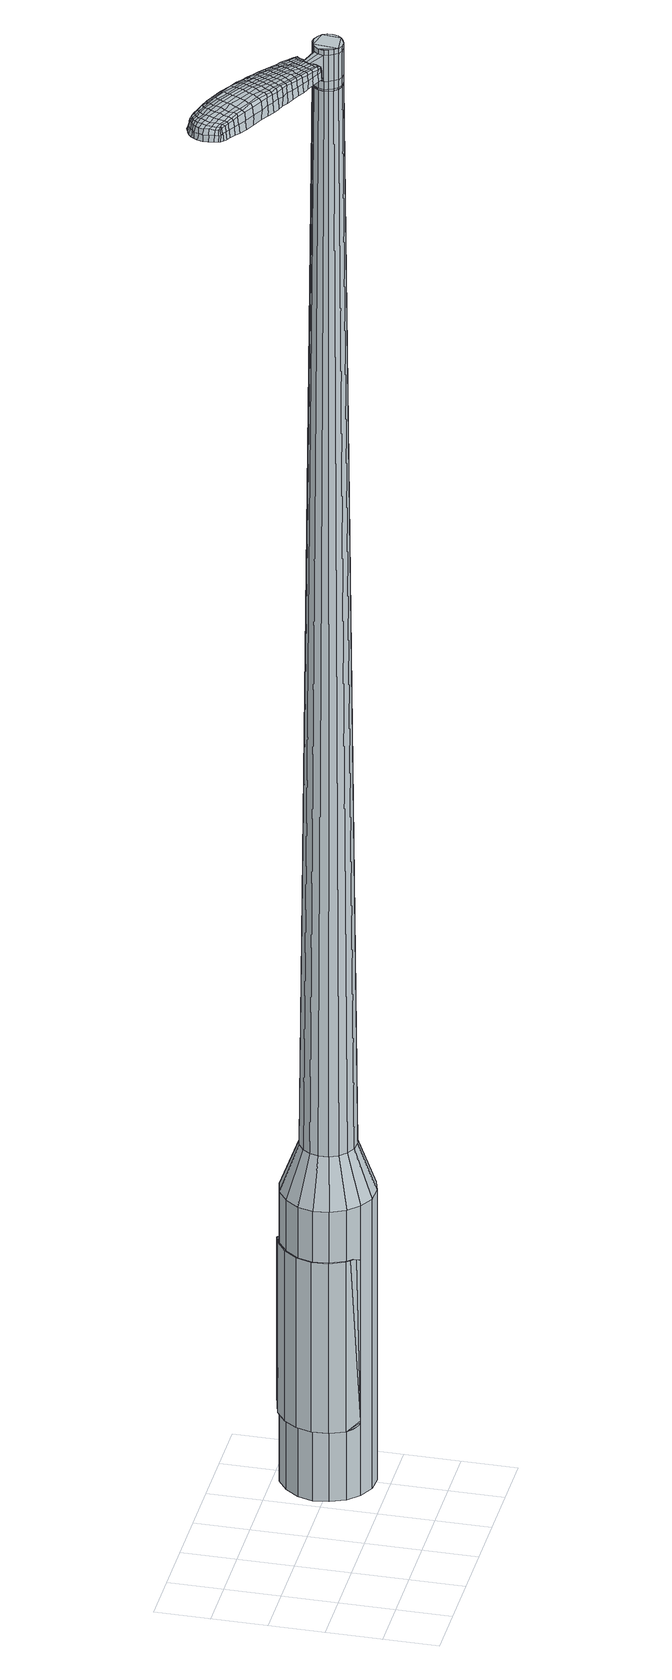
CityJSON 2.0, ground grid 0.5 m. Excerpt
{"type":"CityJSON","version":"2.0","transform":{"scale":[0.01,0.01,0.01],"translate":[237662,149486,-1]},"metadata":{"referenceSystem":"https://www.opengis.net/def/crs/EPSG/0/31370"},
"CityObjects":{
"object1":{"type":"GenericCityObject","attributes":{"cluster":1009,"mean_distance_to_centroid":0.176,"new_centroid_x":237664.04,"new_centroid_y":149487.06,"mean_distance_to_camera":7.62,"H1":16.17,"H2":15.22,"Z_final":110.76,"cluster2":-1,"proj_x":237665.18,"proj_y":149484.66,"id_line":95476,"bearing_l":64.5,"distance":2.66,"orientation":"left","G_obj":154.5},"geometry":[{"type":"MultiSurface","lod":"2","boundaries":[[[0,1,2,3]],[[1,4,5,2]],[[4,6,7,5]],[[6,8,9,7]],[[8,10,11,9]],[[10,12,13,11]],[[12,14,15,13]],[[14,16,17,15]],[[16,18,19,17]],[[18,20,21,19]],[[20,22,23,21]],[[22,24,25,23]],[[24,26,27,25]],[[26,28,29,27]],[[28,30,31,29]],[[30,32,33,31]],[[32,34,35,33]],[[34,0,3,35]],[[36,37,38,39]],[[38,40,41,42]],[[41,43,42]],[[42,44,45,46]],[[45,47,46]],[[46,48,49,50]],[[49,51,50]],[[42,46,50,38]],[[50,52,39,38]],[[53,36,39]],[[2,5,7,35]],[[7,9,11,15]],[[11,13,15]],[[15,17,19,23]],[[19,21,23]],[[23,25,27,31]],[[27,29,31]],[[15,23,31,7]],[[31,33,35,7]],[[3,2,35]],[[1,0,54,55]],[[0,34,56,54]],[[34,32,57,56]],[[32,30,58,57]],[[30,28,59,58]],[[28,26,60,59]],[[26,24,61,60]],[[24,22,62,61]],[[22,20,63,62]],[[20,18,64,63]],[[18,16,65,64]],[[16,14,66,65]],[[14,12,67,66]],[[12,10,68,67]],[[10,8,69,68]],[[8,6,70,69]],[[6,4,71,70]],[[4,1,55,71]],[[55,54,72,73]],[[54,56,74,72]],[[56,57,75,74]],[[57,58,76,75]],[[58,59,77,76]],[[59,60,78,77]],[[60,61,79,78]],[[61,62,80,79]],[[62,63,81,80]],[[63,64,82,81]],[[64,65,83,82]],[[65,66,84,83]],[[66,67,85,84]],[[67,68,86,85]],[[68,69,87,86]],[[69,70,88,87]],[[70,71,89,88]],[[71,55,73,89]],[[90,91,92,93]],[[94,95,91,90]],[[75,96,95,94]],[[76,97,96,75]],[[98,99,97,76]],[[100,101,99,98]],[[79,102,101,100]],[[80,103,102,79]],[[81,104,103,80]],[[105,106,104,81]],[[107,108,106,105]],[[109,110,108,107]],[[111,112,110,109]],[[86,113,112,111]],[[87,114,113,86]],[[115,116,114,87]],[[89,117,116,115]],[[93,92,117,89]],[[118,119,120,121]],[[122,118,121,123]],[[124,122,123,125]],[[126,124,125,127]],[[128,126,127,129]],[[130,128,129,131]],[[132,130,131,133]],[[134,132,133,135]],[[136,134,135,137]],[[138,136,137,139]],[[140,138,139,141]],[[142,140,141,143]],[[144,142,143,145]],[[146,144,145,147]],[[148,146,147,149]],[[150,148,149,151]],[[73,72,90,93]],[[72,74,94,90]],[[74,75,94]],[[77,98,76]],[[77,78,100,98]],[[78,79,100]],[[82,105,81]],[[82,83,107,105]],[[83,84,109,107]],[[84,85,111,109]],[[85,86,111]],[[88,115,87]],[[88,89,115]],[[73,93,89]],[[152,153,92,91]],[[153,117,92]],[[154,116,117]],[[154,114,116]],[[155,112,113]],[[155,156,110,112]],[[156,157,108,110]],[[157,158,106,108]],[[158,104,106]],[[159,101,102]],[[159,160,99,101]],[[160,97,99]],[[161,95,96]],[[161,152,91,95]],[[39,52,150,162]],[[153,152,163,151]],[[53,39,162,119]],[[152,161,120,163]],[[36,53,119,118]],[[161,96,121,120]],[[37,36,118,122]],[[96,97,123,121]],[[38,37,122,124]],[[97,160,125,123]],[[40,38,124,126]],[[160,159,127,125]],[[41,40,126,128]],[[159,102,129,127]],[[43,41,128,130]],[[102,103,131,129]],[[42,43,130,132]],[[103,104,133,131]],[[44,42,132,134]],[[104,158,135,133]],[[45,44,134,136]],[[158,157,137,135]],[[47,45,136,138]],[[157,156,139,137]],[[46,47,138,140]],[[156,155,141,139]],[[48,46,140,142]],[[155,113,143,141]],[[49,48,142,144]],[[113,114,145,143]],[[51,49,144,146]],[[114,154,147,145]],[[50,51,146,148]],[[154,117,149,147]],[[52,50,148,150]],[[117,153,151,149]],[[150,151,164,165]],[[151,163,166,164]],[[163,120,167,166]],[[120,119,168,167]],[[119,162,169,168]],[[162,150,165,169]],[[170,171,172,173]],[[174,170,173,175]],[[170,174,176,177]],[[171,170,177,178]],[[179,180,181,182]],[[183,179,182,184]],[[179,183,185,186]],[[180,179,186,187]],[[188,189,190,191]],[[192,188,191,193]],[[188,192,194,195]],[[189,188,195,196]],[[197,198,199,200]],[[201,197,200,202]],[[197,201,203,204]],[[198,197,204,205]],[[206,207,208,209]],[[210,206,209,211]],[[206,210,212,213]],[[207,206,213,214]],[[215,216,217,218]],[[219,215,218,220]],[[215,219,221,222]],[[216,215,222,223]],[[224,225,226,227]],[[216,224,227,217]],[[224,216,223,228]],[[225,224,228,229]],[[230,231,232,233]],[[225,230,233,226]],[[230,225,229,234]],[[231,230,234,235]],[[236,174,175,237]],[[231,236,237,232]],[[236,231,235,238]],[[174,236,238,176]],[[239,240,241,242]],[[243,239,242,244]],[[239,243,245,246]],[[240,239,246,247]],[[248,249,250,251]],[[240,248,251,241]],[[248,240,247,252]],[[249,248,252,253]],[[254,255,256,257]],[[249,254,257,250]],[[254,249,253,258]],[[255,254,258,259]],[[260,261,262,263]],[[255,260,263,256]],[[260,255,259,264]],[[261,260,264,265]],[[266,171,178,267]],[[261,266,267,262]],[[266,261,265,268]],[[171,266,268,172]],[[269,270,271,272]],[[273,269,272,274]],[[269,273,275,276]],[[270,269,276,277]],[[278,279,280,281]],[[270,278,281,271]],[[278,270,277,282]],[[279,278,282,283]],[[284,285,286,287]],[[279,284,287,280]],[[284,279,283,288]],[[285,284,288,289]],[[290,183,184,291]],[[285,290,291,286]],[[290,285,289,292]],[[183,290,292,185]],[[293,294,295,296]],[[297,293,296,298]],[[293,297,299,300]],[[294,293,300,301]],[[302,303,304,305]],[[294,302,305,295]],[[302,294,301,306]],[[303,302,306,307]],[[308,309,310,311]],[[303,308,311,304]],[[308,303,307,312]],[[309,308,312,313]],[[314,315,316,317]],[[309,314,317,310]],[[314,309,313,318]],[[315,314,318,319]],[[320,180,187,321]],[[315,320,321,316]],[[320,315,319,322]],[[180,320,322,181]],[[323,209,208,324]],[[325,323,324,326]],[[323,325,327,328]],[[209,323,328,211]],[[329,325,326,330]],[[331,329,330,332]],[[329,331,333,334]],[[325,329,334,327]],[[335,331,332,336]],[[337,335,336,338]],[[335,337,339,340]],[[331,335,340,333]],[[341,337,338,342]],[[343,341,342,344]],[[341,343,345,346]],[[337,341,346,339]],[[347,343,344,348]],[[198,347,348,199]],[[347,198,205,349]],[[343,347,349,345]],[[350,351,196,195]],[[352,350,195,194]],[[350,352,353,354]],[[351,350,354,355]],[[356,357,355,354]],[[358,356,354,353]],[[356,358,359,360]],[[357,356,360,361]],[[362,363,361,360]],[[364,362,360,359]],[[362,364,365,366]],[[363,362,366,367]],[[368,369,367,366]],[[370,368,366,365]],[[368,370,203,201]],[[369,368,201,202]],[[371,372,373,374]],[[273,371,374,275]],[[371,273,274,375]],[[372,371,375,376]],[[377,192,193,378]],[[372,377,378,373]],[[377,372,376,379]],[[192,377,379,194]],[[380,381,382,383]],[[219,380,383,221]],[[380,219,220,384]],[[381,380,384,385]],[[386,387,388,389]],[[381,386,389,382]],[[386,381,385,390]],[[387,386,390,391]],[[392,189,196,393]],[[387,392,393,388]],[[392,387,391,394]],[[189,392,394,190]],[[395,396,397,398]],[[177,395,398,178]],[[395,177,176,399]],[[396,395,399,400]],[[401,402,403,404]],[[396,401,404,397]],[[401,396,400,405]],[[402,401,405,406]],[[407,200,199,408]],[[402,407,408,403]],[[407,402,406,409]],[[200,407,409,202]],[[410,411,412,413]],[[182,410,413,184]],[[410,182,181,414]],[[411,410,414,415]],[[416,204,203,417]],[[411,416,417,412]],[[416,411,415,418]],[[204,416,418,205]],[[419,420,421,422]],[[297,419,422,299]],[[419,297,298,423]],[[420,419,423,424]],[[425,210,211,426]],[[420,425,426,421]],[[425,420,424,427]],[[210,425,427,212]],[[428,429,430,431]],[[243,428,431,245]],[[428,243,244,432]],[[429,428,432,433]],[[434,435,436,437]],[[429,434,437,430]],[[434,429,433,438]],[[435,434,438,439]],[[440,207,214,441]],[[435,440,441,436]],[[440,435,439,442]],[[207,440,442,208]],[[443,444,433,432]],[[242,443,432,244]],[[443,242,241,445]],[[444,443,445,446]],[[447,448,439,438]],[[444,447,438,433]],[[447,444,446,449]],[[448,447,449,450]],[[451,324,208,442]],[[448,451,442,439]],[[451,448,450,452]],[[324,451,452,326]],[[453,454,455,456]],[[300,453,456,301]],[[453,300,299,422]],[[454,453,422,421]],[[457,328,327,458]],[[454,457,458,455]],[[457,454,421,426]],[[328,457,426,211]],[[459,460,446,445]],[[251,459,445,241]],[[459,251,250,461]],[[460,459,461,462]],[[463,464,450,449]],[[460,463,449,446]],[[463,460,462,465]],[[464,463,465,466]],[[467,330,326,452]],[[464,467,452,450]],[[467,464,466,468]],[[330,467,468,332]],[[469,470,471,472]],[[306,469,472,307]],[[469,306,301,456]],[[470,469,456,455]],[[473,334,333,474]],[[470,473,474,471]],[[473,470,455,458]],[[334,473,458,327]],[[475,476,462,461]],[[257,475,461,250]],[[475,257,256,477]],[[476,475,477,478]],[[479,480,466,465]],[[476,479,465,462]],[[479,476,478,481]],[[480,479,481,482]],[[483,336,332,468]],[[480,483,468,466]],[[483,480,482,484]],[[336,483,484,338]],[[485,486,487,488]],[[312,485,488,313]],[[485,312,307,472]],[[486,485,472,471]],[[489,340,339,490]],[[486,489,490,487]],[[489,486,471,474]],[[340,489,474,333]],[[491,492,478,477]],[[263,491,477,256]],[[491,263,262,493]],[[492,491,493,494]],[[495,496,482,481]],[[492,495,481,478]],[[495,492,494,497]],[[496,495,497,498]],[[499,342,338,484]],[[496,499,484,482]],[[499,496,498,500]],[[342,499,500,344]],[[501,502,503,504]],[[318,501,504,319]],[[501,318,313,488]],[[502,501,488,487]],[[505,346,345,506]],[[502,505,506,503]],[[505,502,487,490]],[[346,505,490,339]],[[507,508,494,493]],[[267,507,493,262]],[[507,267,178,398]],[[508,507,398,397]],[[509,510,498,497]],[[508,509,497,494]],[[509,508,397,404]],[[510,509,404,403]],[[511,348,344,500]],[[510,511,500,498]],[[511,510,403,408]],[[348,511,408,199]],[[512,513,415,414]],[[322,512,414,181]],[[512,322,319,504]],[[513,512,504,503]],[[514,349,205,418]],[[513,514,418,415]],[[514,513,503,506]],[[349,514,506,345]],[[515,516,376,375]],[[272,515,375,274]],[[515,272,271,517]],[[516,515,517,518]],[[519,352,194,379]],[[516,519,379,376]],[[519,516,518,520]],[[352,519,520,353]],[[521,522,523,524]],[[222,521,524,223]],[[521,222,221,383]],[[522,521,383,382]],[[525,526,527,528]],[[522,525,528,523]],[[525,522,382,389]],[[526,525,389,388]],[[529,351,355,530]],[[526,529,530,527]],[[529,526,388,393]],[[351,529,393,196]],[[531,532,518,517]],[[281,531,517,271]],[[531,281,280,533]],[[532,531,533,534]],[[535,358,353,520]],[[532,535,520,518]],[[535,532,534,536]],[[358,535,536,359]],[[537,538,539,540]],[[228,537,540,229]],[[537,228,223,524]],[[538,537,524,523]],[[541,542,543,544]],[[538,541,544,539]],[[541,538,523,528]],[[542,541,528,527]],[[545,357,361,546]],[[542,545,546,543]],[[545,542,527,530]],[[357,545,530,355]],[[547,548,534,533]],[[287,547,533,280]],[[547,287,286,549]],[[548,547,549,550]],[[551,364,359,536]],[[548,551,536,534]],[[551,548,550,552]],[[364,551,552,365]],[[553,554,555,556]],[[234,553,556,235]],[[553,234,229,540]],[[554,553,540,539]],[[557,558,559,560]],[[554,557,560,555]],[[557,554,539,544]],[[558,557,544,543]],[[561,363,367,562]],[[558,561,562,559]],[[561,558,543,546]],[[363,561,546,361]],[[563,564,550,549]],[[291,563,549,286]],[[563,291,184,413]],[[564,563,413,412]],[[565,370,365,552]],[[564,565,552,550]],[[565,564,412,417]],[[370,565,417,203]],[[566,567,400,399]],[[238,566,399,176]],[[566,238,235,556]],[[567,566,556,555]],[[568,569,406,405]],[[567,568,405,400]],[[568,567,555,560]],[[569,568,560,559]],[[570,369,202,409]],[[569,570,409,406]],[[570,569,559,562]],[[369,570,562,367]],[[571,572,573,574]],[[574,573,575,576]],[[577,575,573,578]],[[578,573,572,579]],[[580,581,582,583]],[[583,582,584,585]],[[586,584,582,587]],[[587,582,581,588]],[[589,590,591,592]],[[592,591,593,594]],[[595,593,591,596]],[[596,591,590,597]],[[598,599,600,601]],[[601,600,602,603]],[[604,602,600,605]],[[605,600,599,606]],[[607,608,609,610]],[[610,609,611,612]],[[613,611,609,614]],[[614,609,608,615]],[[616,617,618,619]],[[619,618,620,621]],[[622,620,618,623]],[[623,618,617,624]],[[625,626,627,628]],[[628,627,617,616]],[[624,617,627,629]],[[629,627,626,630]],[[631,632,633,634]],[[634,633,626,625]],[[630,626,633,635]],[[635,633,632,636]],[[576,575,637,638]],[[638,637,632,631]],[[636,632,637,639]],[[639,637,575,577]],[[640,641,642,643]],[[643,642,644,645]],[[646,644,642,647]],[[647,642,641,648]],[[649,650,651,652]],[[652,651,641,640]],[[648,641,651,653]],[[653,651,650,654]],[[655,656,657,658]],[[658,657,650,649]],[[654,650,657,659]],[[659,657,656,660]],[[661,662,663,664]],[[664,663,656,655]],[[660,656,663,665]],[[665,663,662,666]],[[579,572,667,668]],[[668,667,662,661]],[[666,662,667,669]],[[669,667,572,571]],[[670,671,672,673]],[[673,672,674,675]],[[676,674,672,677]],[[677,672,671,678]],[[679,680,681,682]],[[682,681,671,670]],[[678,671,681,683]],[[683,681,680,684]],[[685,686,687,688]],[[688,687,680,679]],[[684,680,687,689]],[[689,687,686,690]],[[585,584,691,692]],[[692,691,686,685]],[[690,686,691,693]],[[693,691,584,586]],[[694,695,696,697]],[[697,696,698,699]],[[700,698,696,701]],[[701,696,695,702]],[[703,704,705,706]],[[706,705,695,694]],[[702,695,705,707]],[[707,705,704,708]],[[709,710,711,712]],[[712,711,704,703]],[[708,704,711,713]],[[713,711,710,714]],[[715,716,717,718]],[[718,717,710,709]],[[714,710,717,719]],[[719,717,716,720]],[[588,581,721,722]],[[722,721,716,715]],[[720,716,721,723]],[[723,721,581,580]],[[607,610,724,725]],[[725,724,726,727]],[[728,726,724,729]],[[729,724,610,612]],[[727,726,730,731]],[[731,730,732,733]],[[734,732,730,735]],[[735,730,726,728]],[[733,732,736,737]],[[737,736,738,739]],[[740,738,736,741]],[[741,736,732,734]],[[739,738,742,743]],[[743,742,744,745]],[[746,744,742,747]],[[747,742,738,740]],[[745,744,748,749]],[[749,748,599,598]],[[606,599,748,750]],[[750,748,744,746]],[[597,751,752,596]],[[596,752,753,595]],[[754,753,752,755]],[[755,752,751,756]],[[756,757,758,755]],[[755,758,759,754]],[[760,759,758,761]],[[761,758,757,762]],[[762,763,764,761]],[[761,764,765,760]],[[766,765,764,767]],[[767,764,763,768]],[[768,769,770,767]],[[767,770,771,766]],[[604,771,770,602]],[[602,770,769,603]],[[772,773,774,775]],[[775,774,674,676]],[[675,674,774,776]],[[776,774,773,777]],[[594,593,778,779]],[[779,778,773,772]],[[777,773,778,780]],[[780,778,593,595]],[[781,782,783,784]],[[784,783,620,622]],[[621,620,783,785]],[[785,783,782,786]],[[787,788,789,790]],[[790,789,782,781]],[[786,782,789,791]],[[791,789,788,792]],[[597,590,793,794]],[[794,793,788,787]],[[792,788,793,795]],[[795,793,590,589]],[[796,797,798,799]],[[799,798,578,579]],[[577,578,798,800]],[[800,798,797,801]],[[802,803,804,805]],[[805,804,797,796]],[[801,797,804,806]],[[806,804,803,807]],[[598,601,808,809]],[[809,808,803,802]],[[807,803,808,810]],[[810,808,601,603]],[[811,812,813,814]],[[814,813,583,585]],[[580,583,813,815]],[[815,813,812,816]],[[604,605,817,818]],[[818,817,812,811]],[[816,812,817,819]],[[819,817,605,606]],[[820,821,822,823]],[[823,822,698,700]],[[699,698,822,824]],[[824,822,821,825]],[[612,611,826,827]],[[827,826,821,820]],[[825,821,826,828]],[[828,826,611,613]],[[829,830,831]],[[831,830,644,646]],[[645,644,830,832]],[[832,830,829,833]],[[834,835,836,837]],[[837,836,829,831]],[[833,829,836,838]],[[838,836,835,839]],[[615,608,840,841]],[[841,840,835,834]],[[839,835,840,842]],[[842,840,608,607]],[[833,843,844,832]],[[832,844,643,645]],[[640,643,844,845]],[[844,843,845]],[[839,846,847,838]],[[838,847,843,833]],[[845,843,847,848]],[[848,847,846,849]],[[607,725,850,842]],[[842,850,846,839]],[[849,846,850,851]],[[851,850,725,727]],[[852,853,854,855]],[[855,854,701,702]],[[700,701,854,823]],[[823,854,853,820]],[[728,729,856,857]],[[857,856,853,852]],[[820,853,856,827]],[[827,856,729,612]],[[858,859,845]],[[845,859,652,640]],[[649,652,859,860]],[[859,858,860]],[[849,861,862,848]],[[848,862,858,845]],[[860,858,862,863]],[[863,862,861,864]],[[727,731,865,851]],[[851,865,861,849]],[[864,861,865,866]],[[866,865,731,733]],[[867,868,869]],[[869,868,707,708]],[[702,707,868,855]],[[855,868,852]],[[734,735,870,871]],[[871,870,868,867]],[[852,868,870,857]],[[857,870,735,728]],[[872,873,860]],[[860,873,658,649]],[[655,658,873,874]],[[874,873,872,875]],[[864,876,877,863]],[[863,877,872,860]],[[875,872,877,878]],[[878,877,876,879]],[[733,737,880,866]],[[866,880,876,864]],[[879,876,880,881]],[[881,880,737,739]],[[882,883,884,885]],[[885,884,713,714]],[[708,713,884,869]],[[869,884,883,867]],[[740,741,886,887]],[[887,886,883,882]],[[867,883,886,871]],[[871,886,741,734]],[[875,888,889,874]],[[874,889,664,655]],[[661,664,889,890]],[[890,889,888,891]],[[879,892,893,878]],[[878,893,888,875]],[[891,888,893,894]],[[894,893,892,895]],[[739,743,896,881]],[[881,896,892,879]],[[895,892,896,897]],[[897,896,743,745]],[[898,899,900,901]],[[901,900,719,720]],[[714,719,900,885]],[[885,900,899,882]],[[746,747,902,903]],[[903,902,899,898]],[[882,899,902,887]],[[887,902,747,740]],[[891,904,905,890]],[[890,905,668,661]],[[579,668,905,799]],[[799,905,904,796]],[[895,906,907,894]],[[894,907,904,891]],[[796,904,907,805]],[[805,907,906,802]],[[745,749,908,897]],[[897,908,906,895]],[[802,906,908,809]],[[809,908,749,598]],[[816,909,910,815]],[[815,910,723,580]],[[720,723,910,901]],[[901,910,909,898]],[[606,750,911,819]],[[819,911,909,816]],[[898,909,911,903]],[[903,911,750,746]],[[777,912,913,776]],[[776,913,673,675]],[[670,673,913,914]],[[914,913,912,915]],[[595,753,916,780]],[[780,916,912,777]],[[915,912,916,917]],[[917,916,753,754]],[[918,919,920,921]],[[921,920,623,624]],[[622,623,920,784]],[[784,920,919,781]],[[922,923,924,925]],[[925,924,919,918]],[[781,919,924,790]],[[790,924,923,787]],[[756,751,926,927]],[[927,926,923,922]],[[787,923,926,794]],[[794,926,751,597]],[[915,928,929,914]],[[914,929,682,670]],[[679,682,929,930]],[[930,929,928,931]],[[754,759,932,917]],[[917,932,928,915]],[[931,928,932,933]],[[933,932,759,760]],[[934,935,936,937]],[[937,936,629,630]],[[624,629,936,921]],[[921,936,935,918]],[[938,939,940,941]],[[941,940,935,934]],[[918,935,940,925]],[[925,940,939,922]],[[762,757,942,943]],[[943,942,939,938]],[[922,939,942,927]],[[927,942,757,756]],[[931,944,945,930]],[[930,945,688,679]],[[685,688,945,946]],[[946,945,944,947]],[[760,765,948,933]],[[933,948,944,931]],[[947,944,948,949]],[[949,948,765,766]],[[950,951,952,953]],[[953,952,635,636]],[[630,635,952,937]],[[937,952,951,934]],[[954,955,956,957]],[[957,956,951,950]],[[934,951,956,941]],[[941,956,955,938]],[[768,763,958,959]],[[959,958,955,954]],[[938,955,958,943]],[[943,958,763,762]],[[947,960,961,946]],[[946,961,692,685]],[[585,692,961,814]],[[814,961,960,811]],[[766,771,962,949]],[[949,962,960,947]],[[811,960,962,818]],[[818,962,771,604]],[[801,963,964,800]],[[800,964,639,577]],[[636,639,964,953]],[[953,964,963,950]],[[807,965,966,806]],[[806,966,963,801]],[[950,963,966,957]],[[957,966,965,954]],[[603,769,967,810]],[[810,967,965,807]],[[954,965,967,959]],[[959,967,769,768]],[[571,574,173,172]],[[574,576,175,173]],[[586,587,186,185]],[[587,588,187,186]],[[589,592,191,190]],[[592,594,193,191]],[[613,614,213,212]],[[614,615,214,213]],[[616,619,218,217]],[[619,621,220,218]],[[625,628,227,226]],[[628,616,217,227]],[[631,634,233,232]],[[634,625,226,233]],[[576,638,237,175]],[[638,631,232,237]],[[646,647,246,245]],[[647,648,247,246]],[[648,653,252,247]],[[653,654,253,252]],[[654,659,258,253]],[[659,660,259,258]],[[660,665,264,259]],[[665,666,265,264]],[[666,669,268,265]],[[669,571,172,268]],[[676,677,276,275]],[[677,678,277,276]],[[678,683,282,277]],[[683,684,283,282]],[[684,689,288,283]],[[689,690,289,288]],[[690,693,292,289]],[[693,586,185,292]],[[694,697,296,295]],[[697,699,298,296]],[[703,706,305,304]],[[706,694,295,305]],[[709,712,311,310]],[[712,703,304,311]],[[715,718,317,316]],[[718,709,310,317]],[[588,722,321,187]],[[722,715,316,321]],[[772,775,374,373]],[[775,676,275,374]],[[594,779,378,193]],[[779,772,373,378]],[[621,785,384,220]],[[785,786,385,384]],[[786,791,390,385]],[[791,792,391,390]],[[792,795,394,391]],[[795,589,190,394]],[[699,824,423,298]],[[824,825,424,423]],[[825,828,427,424]],[[828,613,212,427]],[[831,431,430]],[[831,646,245,431]],[[834,837,437,436]],[[837,831,430,437]],[[615,841,441,214]],[[841,834,436,441]],[[968,969,970,971]],[[972,973,971,970]],[[974,975,976,977]],[[978,979,980,981]],[[969,982,983,970]],[[984,972,970,983]],[[985,974,977,986]],[[987,988,979,978]],[[982,989,990,983]],[[990,991,984,983]],[[992,985,986,993]],[[994,988,987,995]],[[989,996,997,990]],[[997,998,991,990]],[[999,992,993,1000]],[[1001,994,995,1002]],[[1003,1004,1005,1006]],[[1007,1008,1004,1003]],[[1007,1009,1010,1008]],[[1009,1011,1012,1010]],[[1013,1014,1015,1016]],[[1017,1018,1014,1013]],[[1019,1020,1018,1017]],[[1021,1022,1020,1019]],[[1016,1005,1004,1013]],[[1013,1004,1008,1017]],[[1008,1010,1019,1017]],[[1010,1012,1021,1019]],[[977,976,973,972]],[[986,977,972,984]],[[991,993,986,984]],[[998,1000,993,991]],[[978,981,975,974]],[[987,978,974,985]],[[995,987,985,992]],[[1002,995,992,999]],[[979,1003,1006,980]],[[988,1007,1003,979]],[[1009,1007,988,994]],[[1011,1009,994,1001]],[[1023,1024,1025,1026]],[[1025,1027,1028,1029]],[[1025,1029,1030,1031]],[[1025,1031,1026]],[[1032,1023,1026,1033]],[[1034,1033,1026,1035]],[[1036,1035,1026]],[[1037,1025,1024,1038]],[[1039,1037,1038,1040]],[[1041,1039,1040,1042]],[[1043,1041,1042,1044]],[[1045,1043,1044,1046]],[[1046,1047,1048,1049]],[[1046,1049,1050,1051]],[[1046,1051,1052,1053]],[[1052,1054,1055,1056]],[[1052,1056,1057,1058]],[[1052,1058,1053]],[[1046,1053,1045]],[[1059,1060,1024,1023]],[[1061,1062,1027,1025]],[[1063,1064,1036,1026]],[[1060,1065,1038,1024]],[[1066,1061,1025,1037]],[[1065,1067,1040,1038]],[[1068,1066,1037,1039]],[[1067,1069,1042,1040]],[[1070,1068,1039,1041]],[[1069,1071,1044,1042]],[[1072,1070,1041,1043]],[[1071,1073,1046,1044]],[[1074,1072,1043,1045]],[[1073,1075,1047,1046]],[[1076,1077,1054,1052]],[[1078,1074,1045,1053]],[[1048,1047,1075,1079]],[[1049,1048,1079,1080]],[[1050,1049,1080,1081]],[[1051,1050,1081,1082]],[[1052,1051,1082,1076]],[[1083,1059,1023,1032]],[[1084,1083,1032,1033]],[[1085,1084,1033,1034]],[[1086,1085,1034,1035]],[[1064,1086,1035,1036]],[[1028,1027,1062,1087]],[[1055,1054,1077,1088]],[[1029,1028,1087,1089]],[[1030,1029,1089,1090]],[[1031,1030,1090,1091]],[[1026,1031,1091,1063]],[[1056,1055,1088,1092]],[[1057,1056,1092,1093]],[[1058,1057,1093,1094]],[[1053,1058,1094,1078]]]}]}
},
"vertices":[
[163,123,384],[172,135,384],[172,135,96],[163,123,96],[184,144,384],[184,144,96],[198,147,384],[198,147,96],[213,146,384],[213,146,96],[226,140,384],[226,140,96],[236,129,384],[236,129,96],[243,116,384],[243,116,96],[244,101,384],[244,101,96],[240,87,384],[240,87,96],[231,75,384],[231,75,96],[219,67,384],[219,67,96],[205,63,384],[205,63,96],[190,64,384],[190,64,96],[177,71,384],[177,71,96],[167,81,384],[167,81,96],[161,95,384],[161,95,96],[159,109,384],[159,109,96],[189,102,1524],[191,98,1524],[194,94,1524],[189,111,1524],[198,92,1524],[203,92,1524],[211,96,1524],[207,93,1524],[214,99,1524],[215,104,1524],[213,113,1524],[215,109,1524],[209,116,1524],[205,118,1524],[196,117,1524],[201,119,1524],[192,115,1524],[188,106,1524],[179,116,429],[184,123,429],[177,108,429],[177,99,429],[181,91,429],[187,85,429],[195,81,429],[204,80,429],[212,82,429],[219,87,429],[224,94,429],[227,103,429],[226,111,429],[222,119,429],[216,126,429],[208,129,429],[200,130,429],[191,128,429],[189,111,1483],[192,115,1483],[188,106,1483],[189,102,1483],[191,98,1483],[194,94,1483],[198,92,1483],[203,92,1483],[207,93,1483],[211,96,1483],[214,99,1483],[215,104,1483],[215,109,1483],[213,113,1483],[209,116,1483],[205,118,1483],[201,119,1483],[196,117,1483],[190,111,1483],[190,111,1485],[193,114,1485],[193,114,1483],[189,106,1483],[189,106,1485],[189,102,1485],[191,98,1485],[194,95,1483],[194,95,1485],[198,93,1483],[198,93,1485],[203,92,1485],[207,93,1485],[211,96,1485],[213,100,1483],[213,100,1485],[214,104,1483],[214,104,1485],[214,108,1483],[214,108,1485],[212,112,1483],[212,112,1485],[209,116,1485],[205,118,1485],[201,118,1483],[201,118,1485],[196,117,1485],[189,102,1519],[188,106,1519],[188,106,1493],[189,102,1493],[191,98,1519],[191,98,1493],[194,94,1519],[194,94,1493],[198,92,1519],[198,92,1493],[203,92,1519],[203,92,1493],[207,93,1519],[207,93,1493],[211,96,1519],[211,96,1493],[214,99,1519],[214,99,1493],[215,104,1519],[215,104,1493],[215,109,1519],[215,109,1493],[213,113,1519],[213,113,1493],[209,116,1519],[209,116,1493],[205,118,1519],[205,118,1493],[201,119,1519],[201,119,1493],[196,117,1519],[196,117,1493],[192,115,1519],[192,115,1493],[189,111,1485],[192,115,1485],[201,119,1485],[213,113,1485],[215,109,1485],[215,104,1485],[214,99,1485],[198,92,1485],[194,94,1485],[188,106,1485],[189,111,1519],[189,111,1493],[174,122,1513],[174,122,1518],[173,119,1513],[171,116,1513],[171,116,1518],[173,119,1518],[114,169,1519],[120,165,1518],[120,167,1509],[114,170,1510],[107,172,1519],[106,174,1510],[107,171,1526],[114,167,1525],[121,163,1525],[97,134,1519],[104,131,1518],[105,132,1525],[99,135,1525],[89,137,1519],[91,138,1526],[88,137,1510],[95,133,1510],[102,130,1509],[39,181,1519],[40,185,1519],[40,185,1513],[38,182,1513],[38,177,1519],[37,177,1513],[39,177,1524],[40,181,1524],[42,184,1524],[106,149,1530],[112,146,1529],[114,149,1529],[107,152,1530],[97,153,1531],[99,156,1531],[96,150,1530],[104,146,1530],[111,143,1529],[179,115,1512],[180,117,1512],[179,118,1517],[177,115,1517],[177,112,1512],[176,113,1517],[176,112,1506],[178,115,1506],[179,118,1506],[60,193,1519],[63,192,1519],[63,193,1512],[60,194,1512],[58,193,1518],[57,195,1512],[58,192,1522],[60,192,1523],[63,190,1524],[68,190,1519],[73,188,1519],[73,190,1512],[67,192,1512],[68,189,1524],[73,187,1525],[79,186,1519],[86,183,1519],[85,184,1511],[78,188,1511],[79,184,1526],[86,181,1526],[96,178,1519],[96,180,1510],[96,176,1526],[179,133,1513],[172,137,1513],[172,135,1518],[179,132,1517],[184,130,1512],[183,130,1516],[183,131,1506],[179,134,1507],[172,138,1507],[166,140,1514],[159,144,1515],[159,142,1520],[166,139,1519],[165,142,1507],[159,146,1507],[153,148,1515],[146,151,1516],[146,150,1522],[153,146,1521],[152,149,1508],[146,153,1508],[140,155,1517],[133,158,1517],[133,157,1524],[140,153,1523],[139,157,1508],[133,160,1509],[127,162,1518],[127,160,1524],[126,164,1509],[44,161,1519],[47,159,1519],[48,160,1524],[45,162,1523],[42,162,1518],[43,163,1522],[41,162,1512],[43,160,1512],[45,158,1512],[51,157,1519],[56,154,1519],[57,155,1525],[52,158,1524],[49,156,1512],[54,153,1512],[61,151,1519],[68,147,1519],[70,148,1526],[62,152,1526],[60,150,1511],[67,146,1511],[79,142,1519],[80,143,1526],[77,142,1510],[166,106,1513],[159,109,1513],[157,108,1507],[164,105,1507],[171,104,1512],[170,103,1506],[171,105,1516],[167,106,1517],[160,109,1518],[152,111,1514],[145,114,1515],[143,113,1507],[150,111,1507],[153,112,1519],[146,115,1520],[138,117,1515],[131,120,1516],[129,119,1508],[136,116,1508],[139,118,1521],[132,121,1522],[124,123,1517],[117,125,1517],[115,125,1509],[122,122,1508],[126,124,1523],[119,126,1524],[111,128,1518],[109,127,1509],[112,129,1524],[173,118,1519],[174,120,1519],[166,121,1520],[167,123,1520],[165,118,1520],[171,115,1519],[159,124,1522],[160,127,1522],[152,127,1523],[154,130,1523],[151,125,1523],[158,121,1521],[146,131,1524],[147,133,1524],[139,134,1525],[140,136,1525],[138,131,1525],[144,128,1524],[132,137,1526],[134,140,1526],[126,140,1527],[127,143,1527],[124,137,1527],[131,134,1526],[119,143,1528],[120,146,1528],[117,140,1528],[43,179,1527],[44,183,1527],[42,175,1526],[46,173,1527],[47,177,1528],[49,181,1528],[53,175,1529],[54,178,1529],[52,171,1528],[58,167,1530],[59,171,1530],[61,175,1530],[66,168,1531],[67,172,1531],[64,164,1530],[73,161,1531],[74,164,1531],[76,168,1531],[86,159,1531],[87,162,1531],[84,155,1531],[41,164,1518],[39,167,1519],[38,167,1513],[39,164,1513],[42,164,1523],[41,167,1523],[38,172,1519],[37,172,1513],[40,172,1524],[55,193,1518],[53,193,1518],[54,192,1523],[56,192,1523],[55,195,1513],[52,194,1513],[49,192,1519],[46,190,1519],[47,189,1524],[50,191,1523],[49,193,1513],[45,191,1513],[43,187,1519],[44,187,1524],[42,188,1513],[114,165,1528],[113,164,1528],[119,160,1528],[120,162,1527],[106,169,1528],[105,168,1529],[112,161,1529],[110,158,1530],[117,155,1529],[118,158,1528],[104,165,1529],[102,162,1530],[109,155,1530],[115,152,1529],[100,159,1531],[100,136,1528],[101,138,1529],[93,142,1529],[92,140,1528],[106,133,1527],[107,135,1528],[102,142,1529],[94,146,1530],[109,139,1528],[173,104,1512],[174,106,1512],[173,107,1517],[172,105,1517],[172,104,1506],[173,106,1506],[176,109,1512],[175,110,1517],[175,109,1506],[185,128,1512],[184,127,1512],[184,128,1506],[185,129,1506],[184,128,1517],[183,127,1517],[183,125,1512],[182,122,1512],[181,123,1506],[183,125,1506],[182,125,1517],[181,122,1517],[181,120,1512],[180,120,1506],[180,120,1517],[179,130,1519],[178,129,1519],[172,134,1520],[171,133,1520],[177,127,1519],[176,125,1519],[170,130,1520],[169,128,1520],[175,122,1519],[168,126,1520],[168,107,1519],[168,109,1519],[162,112,1520],[161,110,1520],[170,112,1519],[163,115,1520],[166,138,1521],[165,136,1521],[159,141,1522],[158,139,1522],[164,134,1521],[163,131,1521],[157,137,1522],[156,135,1523],[161,129,1522],[155,132,1523],[154,113,1521],[155,115,1521],[148,118,1522],[147,116,1522],[156,118,1521],[149,121,1522],[152,145,1523],[152,143,1523],[146,148,1524],[145,146,1524],[151,141,1523],[149,138,1524],[144,144,1525],[143,142,1525],[148,136,1524],[141,139,1525],[140,119,1523],[141,121,1523],[134,124,1524],[133,122,1524],[143,124,1524],[136,127,1525],[139,152,1525],[139,150,1525],[133,155,1526],[132,153,1526],[137,148,1526],[136,145,1526],[131,151,1527],[130,148,1527],[135,142,1526],[128,146,1527],[126,125,1525],[127,127,1525],[121,130,1526],[120,128,1526],[129,130,1526],[122,133,1527],[127,158,1527],[126,157,1527],[124,154,1527],[123,152,1528],[122,149,1528],[113,130,1527],[114,133,1527],[116,136,1528],[44,163,1525],[43,166,1525],[47,162,1526],[47,164,1526],[42,170,1526],[46,168,1527],[58,191,1525],[56,191,1525],[59,189,1526],[62,190,1525],[53,190,1525],[49,188,1526],[53,186,1527],[56,188,1526],[47,186,1526],[51,184,1527],[52,159,1526],[51,161,1527],[57,156,1527],[57,159,1528],[51,166,1528],[57,163,1529],[66,188,1526],[64,187,1527],[70,185,1528],[72,186,1527],[62,186,1527],[59,184,1528],[65,181,1529],[68,183,1528],[56,181,1528],[63,178,1530],[63,153,1528],[63,156,1529],[70,150,1528],[70,152,1529],[63,160,1529],[71,156,1530],[78,183,1528],[76,182,1528],[84,178,1529],[85,180,1528],[74,180,1529],[72,178,1530],[80,174,1530],[82,176,1530],[69,175,1530],[78,171,1531],[81,145,1529],[81,147,1529],[83,151,1530],[96,175,1528],[94,173,1529],[93,171,1530],[91,168,1530],[89,165,1531],[119,165,1509],[119,163,1518],[113,167,1518],[113,169,1509],[106,171,1519],[105,173,1510],[106,169,1525],[113,165,1525],[120,162,1525],[106,134,1525],[105,133,1518],[98,136,1518],[100,137,1525],[90,139,1519],[92,140,1525],[88,138,1510],[96,135,1509],[103,132,1509],[41,184,1513],[42,183,1519],[41,180,1519],[40,181,1513],[40,177,1519],[39,177,1513],[41,176,1524],[42,180,1524],[44,183,1524],[113,149,1528],[112,147,1528],[105,150,1529],[107,153,1529],[97,154,1529],[99,156,1529],[96,150,1529],[104,146,1529],[110,143,1528],[177,119,1516],[178,118,1512],[176,116,1512],[176,116,1516],[175,113,1512],[174,114,1516],[174,113,1506],[176,116,1506],[177,119,1506],[62,192,1512],[63,190,1519],[60,191,1518],[59,192,1512],[58,191,1518],[58,193,1512],[58,190,1522],[60,190,1523],[63,189,1523],[72,188,1512],[72,186,1519],[67,188,1519],[67,190,1512],[67,187,1524],[72,185,1525],[84,183,1511],[85,181,1519],[78,184,1519],[77,186,1511],[78,183,1525],[85,179,1526],[95,176,1519],[95,178,1510],[95,174,1526],[171,134,1518],[171,135,1513],[178,131,1513],[178,130,1517],[182,129,1512],[181,128,1515],[182,130,1506],[177,133,1506],[171,136,1507],[158,141,1520],[158,142,1514],[165,139,1514],[165,137,1519],[164,140,1507],[158,144,1507],[145,148,1522],[145,149,1516],[152,146,1515],[152,144,1521],[151,148,1508],[145,151,1508],[132,155,1523],[132,157,1517],[139,153,1516],[139,151,1522],[138,155,1508],[132,158,1508],[126,160,1517],[126,158,1524],[125,162,1509],[49,162,1523],[48,161,1519],[45,162,1518],[46,163,1523],[44,164,1518],[45,164,1522],[42,163,1512],[44,162,1512],[46,160,1512],[58,156,1525],[57,155,1519],[52,158,1519],[53,159,1524],[50,157,1512],[55,155,1512],[70,150,1526],[69,149,1519],[62,153,1519],[63,153,1525],[60,152,1511],[67,148,1511],[80,144,1519],[81,145,1526],[78,143,1510],[158,110,1507],[159,110,1513],[166,108,1513],[165,107,1506],[171,106,1512],[170,105,1506],[171,107,1515],[167,108,1517],[160,111,1518],[144,115,1507],[145,116,1514],[152,113,1514],[151,113,1507],[154,114,1519],[147,117,1520],[130,121,1508],[132,122,1516],[139,119,1515],[137,118,1508],[140,120,1521],[133,123,1522],[116,127,1508],[118,127,1517],[125,125,1516],[123,124,1508],[126,125,1522],[119,128,1523],[111,130,1517],[109,129,1509],[113,131,1524],[172,118,1518],[173,120,1518],[165,121,1519],[166,124,1519],[164,119,1519],[170,116,1518],[159,124,1520],[160,127,1520],[152,128,1521],[153,130,1521],[151,125,1521],[157,122,1520],[145,131,1523],[146,133,1523],[138,134,1524],[140,137,1524],[137,131,1524],[144,128,1523],[132,137,1525],[133,140,1525],[125,140,1526],[126,143,1526],[124,137,1526],[130,134,1525],[118,143,1527],[120,146,1527],[117,140,1527],[46,182,1526],[44,179,1526],[43,175,1525],[47,173,1526],[48,177,1526],[49,180,1526],[55,177,1528],[53,174,1528],[52,171,1527],[59,168,1528],[60,171,1529],[61,174,1529],[68,171,1530],[66,168,1530],[65,165,1529],[73,161,1530],[74,164,1530],[76,167,1530],[87,162,1530],[86,159,1530],[84,156,1530],[40,167,1513],[42,168,1518],[43,165,1518],[41,164,1512],[44,165,1523],[43,168,1523],[41,172,1519],[40,172,1513],[42,172,1523],[54,190,1523],[53,191,1518],[56,191,1518],[57,190,1523],[56,193,1512],[53,192,1512],[48,187,1523],[47,188,1519],[50,190,1519],[51,189,1523],[50,191,1513],[46,189,1513],[44,186,1519],[46,185,1524],[44,187,1513],[119,160,1527],[112,163,1527],[113,164,1527],[119,161,1526],[105,168,1527],[105,167,1528],[116,155,1528],[110,158,1528],[111,161,1528],[117,158,1527],[103,165,1528],[102,162,1529],[108,155,1529],[115,152,1528],[100,159,1529],[93,142,1528],[101,139,1527],[100,137,1527],[92,141,1527],[107,135,1526],[107,136,1527],[102,143,1528],[94,146,1528],[109,140,1527],[172,108,1516],[172,107,1512],[172,106,1512],[171,107,1516],[171,105,1506],[171,107,1506],[174,110,1512],[173,111,1516],[173,110,1506],[182,128,1512],[183,128,1512],[182,129,1506],[182,128,1516],[181,127,1516],[179,124,1506],[180,123,1512],[181,125,1512],[181,126,1506],[180,125,1516],[179,123,1516],[179,121,1512],[178,121,1506],[178,121,1516],[177,129,1518],[178,130,1518],[171,133,1519],[175,125,1518],[176,127,1518],[170,131,1519],[169,128,1519],[174,123,1518],[168,126,1519],[161,113,1519],[168,110,1518],[167,109,1518],[161,112,1519],[169,113,1518],[163,115,1519],[164,136,1520],[165,137,1520],[158,140,1521],[162,132,1520],[163,134,1520],[157,137,1521],[155,135,1521],[161,129,1520],[154,132,1521],[147,118,1521],[154,115,1520],[147,117,1521],[156,118,1520],[149,122,1521],[151,143,1522],[151,144,1522],[145,147,1523],[144,146,1523],[149,138,1522],[150,141,1522],[143,144,1523],[142,142,1524],[148,136,1523],[141,139,1524],[134,124,1523],[141,121,1522],[140,120,1522],[133,123,1523],[142,125,1522],[135,128,1523],[138,150,1524],[138,151,1524],[132,154,1525],[131,153,1525],[136,145,1525],[137,148,1524],[130,151,1525],[129,148,1526],[134,142,1525],[128,146,1526],[120,130,1525],[127,127,1524],[127,126,1524],[120,129,1525],[129,131,1524],[122,134,1525],[125,157,1526],[126,157,1526],[122,152,1527],[124,154,1526],[121,149,1527],[114,133,1526],[113,132,1526],[115,137,1526],[45,167,1524],[46,164,1524],[48,163,1525],[48,165,1525],[44,171,1525],[47,169,1525],[59,188,1525],[56,189,1524],[58,189,1524],[61,188,1525],[54,185,1526],[50,187,1525],[53,188,1524],[57,187,1525],[48,184,1525],[51,183,1526],[52,162,1526],[53,160,1526],[58,157,1526],[58,159,1527],[52,166,1526],[58,163,1527],[70,184,1527],[64,186,1526],[66,186,1526],[72,184,1526],[65,180,1528],[59,183,1527],[62,185,1526],[68,182,1527],[57,180,1527],[63,177,1528],[63,156,1527],[64,154,1527],[71,151,1527],[71,153,1528],[64,160,1528],[72,157,1529],[83,178,1528],[76,181,1527],[77,182,1527],[84,178,1527],[79,173,1529],[72,177,1529],[74,179,1528],[81,176,1528],[70,174,1529],[77,170,1530],[82,148,1528],[81,146,1528],[83,151,1529],[94,172,1528],[95,173,1528],[90,168,1529],[92,170,1529],[89,165,1530],[182,130,1508],[179,124,1508],[150,139,1509],[154,146,1509],[131,149,1510],[135,156,1510],[96,166,1512],[100,175,1512],[116,167,1511],[112,159,1511],[80,174,1513],[67,179,1514],[71,187,1514],[84,182,1513],[176,118,1508],[147,132,1509],[128,141,1510],[92,158,1512],[108,150,1511],[76,166,1513],[63,171,1514],[173,111,1508],[144,124,1509],[124,133,1510],[88,149,1512],[104,142,1511],[60,163,1514],[72,157,1513],[171,105,1508],[140,117,1509],[120,125,1510],[84,141,1512],[100,133,1511],[56,155,1514],[68,149,1513],[55,185,1514],[50,186,1514],[53,192,1514],[59,192,1514],[51,177,1514],[47,179,1514],[48,170,1514],[44,173,1514],[44,162,1514],[41,166,1514],[45,185,1515],[40,184,1515],[41,185,1515],[46,189,1515],[43,181,1515],[40,183,1515],[41,177,1515],[39,182,1515],[39,173,1515],[39,181,1515],[168,78,334],[165,81,334],[165,81,165],[175,71,171],[168,78,165],[170,76,165],[172,74,166],[174,72,167],[175,71,169],[170,76,334],[172,74,333],[174,72,332],[175,71,331],[175,71,328],[159,95,165],[159,95,334],[158,110,165],[158,110,334],[162,124,165],[162,124,334],[171,136,165],[171,136,334],[183,145,165],[183,145,334],[187,146,334],[191,147,334],[194,148,333],[196,148,332],[197,149,331],[197,149,328],[187,146,165],[197,149,171],[197,149,169],[196,148,167],[194,148,166],[191,147,165],[170,80,334],[167,83,334],[167,83,165],[170,80,165],[177,73,171],[177,73,328],[162,96,334],[162,96,165],[161,109,334],[161,109,165],[165,123,334],[165,123,165],[173,134,334],[173,134,165],[184,142,334],[184,142,165],[188,143,334],[198,146,328],[198,146,171],[188,143,165],[191,144,334],[194,145,333],[196,146,332],[197,146,331],[172,78,334],[174,76,333],[176,74,332],[177,73,331],[172,78,165],[197,146,169],[174,76,166],[176,74,167],[177,73,169],[196,146,167],[194,145,166],[191,144,165]
]}
